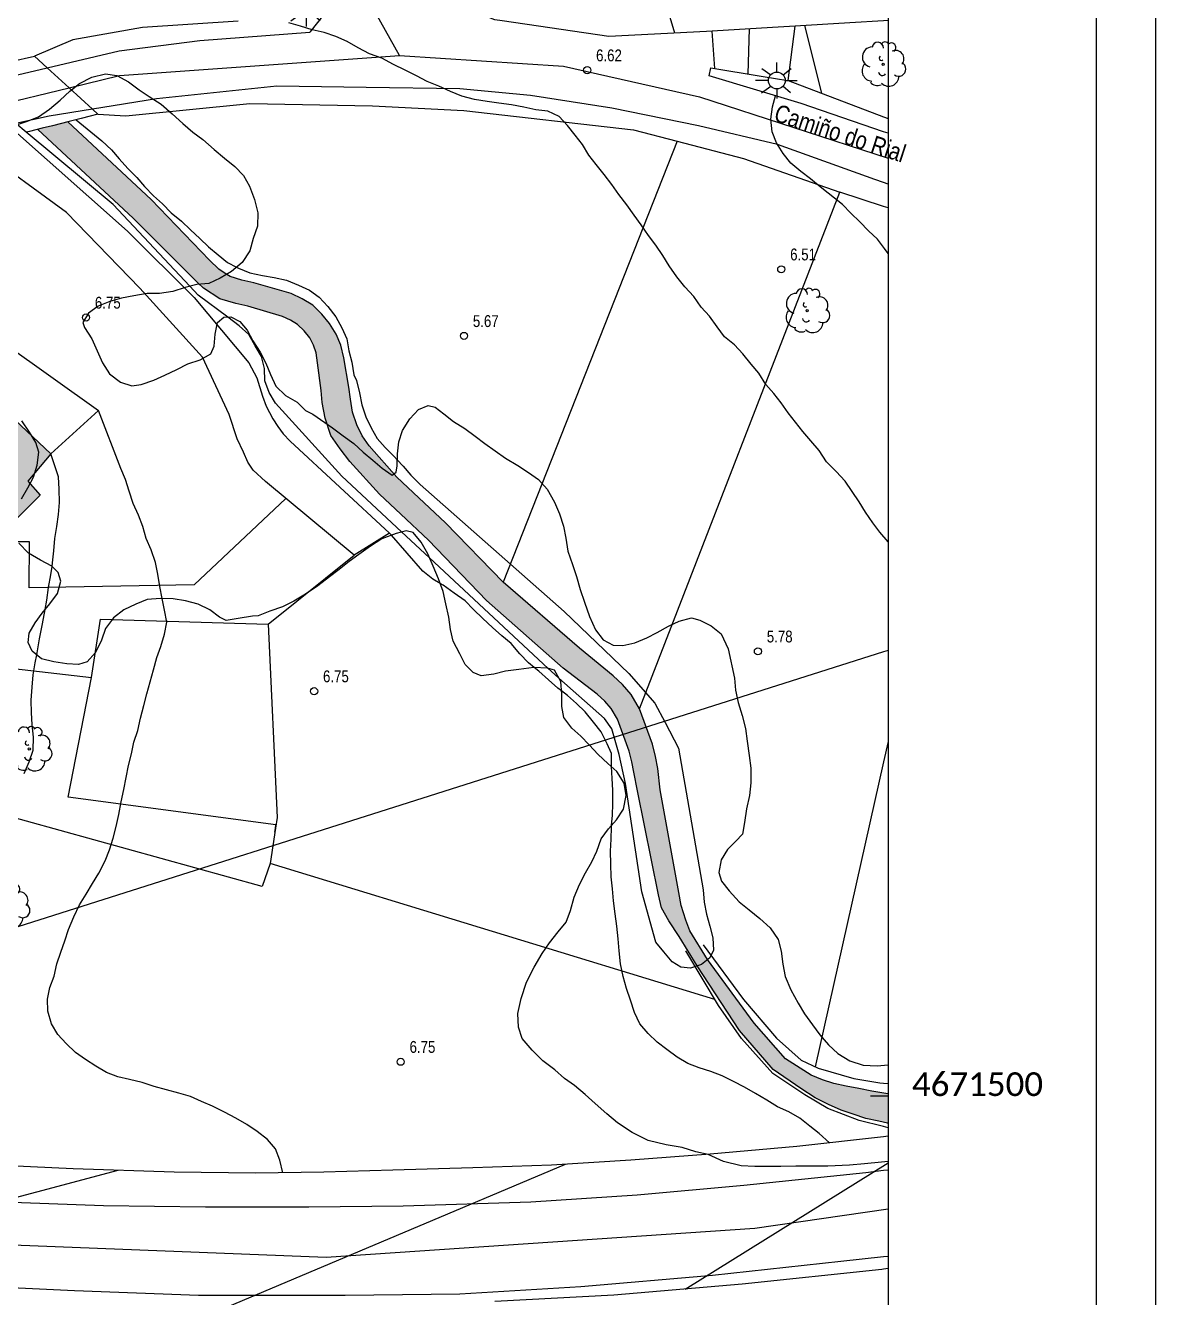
# Model space of a CAD drawing. Header units: millimetres. Extents: x 0 to 759000, y 0 to 594000.
# Drawn here: x 663683 to 759000, y 275005 to 382283 of the extents above; entities that cross this region are included whole.
import ezdxf

# ---------------------------------------------------------------- set-up
doc = ezdxf.new("R2010")
doc.units = ezdxf.units.MM
doc.header["$LTSCALE"] = 0.05
doc.layers.get('0').update_dxf_attribs({"color": 250})
doc.styles.add('Legend', font='calibri.ttf')
doc.styles.get("Standard").update_dxf_attribs({"font": 'arial.ttf'})

# ---------------------------------------------------------------- blocks, each defined once
blk = doc.blocks.new('COTAP')
at = {"color": 0}
blk.add_circle((0, 0), 0.3, dxfattribs=at)
blk = doc.blocks.new('ARBOL')
at = {"color": 0}
blk.add_circle((0, 0), 0.0939, dxfattribs=at)
for centre, radius, start, end in [((-0.9, 0.61), 0.852, 92.28, 254.58), ((-0.45, 1.37), 0.48, 359.2878, 173.6078), ((0.16, 1.55), 0.336, 23.1565, 160.4665), ((0.7, 1.41), 0.384, 301.578, 139.328), ((1.05, 0.46), 0.708, 319.8556, 114.7656), ((-0.15, 0.51), 0.192, 119.14, 310.56), ((1.31, -0.4), 0.612, 235.5275, 62.0275), ((-0.89, -0.54), 0.888, 142.64, 266.54), ((-0.06, -0.61), 0.336, 189.64, 323.88), ((0.48, -1), 0.852, 224.67, 0.24), ((-0.48, -1.08), 0.72, 213.78, 295.32)]:
    blk.add_arc(centre, radius, start, end, dxfattribs=at)
blk = doc.blocks.new('FAROLA')
at = {"color": 0}
for p, q in [((0, 0.71), (0, 1.51)), ((-0.71, 0), (-1.79, 0)), ((-1.26, 1.02), (-0.51, 0.49)), ((1.21, 0.98), (0.55, 0.45)), ((0.71, 0), (1.71, 0)), ((-1.3, -1.04), (-0.51, -0.48)), ((0, -0.71), (0, -1.51)), ((1.17, -1.04), (0.51, -0.49))]:
    blk.add_line(p, q, dxfattribs=at)
blk.add_circle((0, 0), 0.71, dxfattribs=at)

msp = doc.modelspace()

# ---------------------------------------------------------------- hatches: boundary and pattern name
msp.add_hatch(color=4).paths.add_polyline_path([(736452, 289697), (736382, 289710), (735662, 289870), (734562, 290100), (733482, 290480), (732482, 290820), (731412, 291290), (730302, 291860), (729092, 292630), (726742, 294250), (723902, 297520), (720342, 302980), (718832, 305460), (717942, 306760), (717332, 307870), (717072, 308970), (715302, 317740), (714992, 319300), (714822, 320180), (714602, 321070), (713612, 323780), (713092, 324670), (712562, 325290), (711912, 325890), (709042, 328070), (702562, 333780), (697672, 338870), (695342, 341060), (693532, 342760), (691032, 345500), (690222, 346580), (689442, 347710), (688952, 349170), (688722, 350490), (688612, 351500), (688302, 353840), (688202, 354660), (687982, 355320), (687672, 355950), (687182, 356540), (686632, 357070), (686052, 357440), (685372, 357750), (682452, 358610), (681422, 358830), (680072, 359240), (678702, 360120), (678232, 360580), (677762, 361040), (672782, 366020), (664732, 373520), (667262, 374160), (674292, 367610), (679212, 362480), (679982, 361730), (680442, 361430), (680942, 361110), (681932, 360810), (682952, 360590), (686092, 359670), (687032, 359240), (687912, 358680), (688672, 357940), (689342, 357160), (689892, 356260), (690292, 355310), (690542, 354250), (690962, 351790), (691092, 350780), (691272, 349660), (691622, 348600), (692082, 347670), (692682, 346820), (695012, 344190), (696862, 342450), (699102, 340350), (703982, 335330), (710412, 329760), (713262, 327430), (714042, 326710), (714772, 325850), (715472, 324640), (716562, 321670), (716822, 320630), (717022, 319610), (717222, 317810), (718782, 309160), (718982, 308080), (719372, 306830), (719722, 305920), (721212, 303510), (725142, 298140), (727782, 295130), (729952, 293750), (730922, 293370), (731872, 293060), (732902, 292840), (733962, 292630), (735082, 292400), (736252, 292200), (736452, 292175)], flags=0)
at = {"true_color": 0xafafaf}
msp.add_hatch(color=253, dxfattribs=at).paths.add_polyline_path([(653832, 343780), (658062, 344920), (657212, 347900), (660732, 350930), (665832, 346150), (663882, 343850), (664922, 342680), (662392, 340140), (661662, 342290), (654632, 340597)], flags=0)

# ---------------------------------------------------------------- linework, layer by layer
for points in [[(0, 594000), (759000, 594000), (759000, 3), (0, 3)], [(18993, 589000), (754000, 589000), (754000, 67319), (18993, 67319)]]:
    msp.add_lwpolyline(points, close=True)
for points in [[(736452, 577000), (736452, 77000)], [(736452, 292000), (734952, 292000)]]:
    msp.add_lwpolyline(points)
at = {"flags": 128}
for points in [[(736452, 382703), (736062, 382680), (733212, 382510), (728592, 382220), (727172, 382140), (721122, 381780), (712882, 381350), (703892, 382660), (703272, 382760), (696962, 385220), (689802, 388220), (683402, 391990), (682822, 392820), (682742, 394440), (683402, 396500), (684842, 397850), (688062, 399680), (691272, 400590), (693812, 401310), (698312, 402580), (708242, 400520)], [(688842, 383200), (687682, 381720)], [(681632, 382650), (673552, 382100), (667672, 381070), (664442, 379680)], [(728002, 377640), (728592, 382220)], [(560662, 303650), (568832, 320600), (572952, 326350), (576102, 329450), (579942, 332190), (583212, 334420), (586782, 336260), (590892, 337680), (595612, 339350), (602062, 341740), (607232, 343830), (610382, 345870), (614812, 349340), (634252, 365400), (640872, 370330), (643462, 372010), (646862, 373650), (650552, 375070), (659062, 377180), (665502, 378710), (671592, 380130), (678382, 381010), (687682, 381720)], [(664442, 379680), (665502, 378710), (667362, 377020), (669352, 375210), (669802, 374800), (669132, 374630), (668372, 374440), (667382, 374190), (665962, 373830), (665082, 373610), (664012, 373340), (663742, 373270), (662872, 374000), (661082, 375490), (659062, 377180), (657852, 378190), (658862, 378420), (661092, 378920), (662462, 379230), (664442, 379680)], [(736452, 373185), (736062, 373320), (729112, 375700), (721342, 378020), (721502, 378700)], [(721502, 378700), (725742, 378010), (727282, 377760), (728002, 377640), (736062, 374580), (736452, 374432)], [(662662, 373810), (663772, 374180), (664782, 374580), (665712, 375220), (666612, 375980), (667432, 376740), (668242, 377380), (669292, 377910), (670442, 378210), (671402, 378050), (672372, 377540), (673272, 376860), (674112, 376300), (675132, 375630), (676052, 374830), (676962, 374020), (677812, 373270), (678652, 372660), (679592, 371830), (680472, 371100), (681332, 370400), (682082, 369620), (682572, 368730), (683012, 367610), (683282, 366480), (683252, 365360), (682902, 364320), (682602, 363280), (681962, 362290), (681062, 361530), (680102, 360980), (679142, 360510), (678132, 360440), (677142, 360180), (676102, 359840), (675002, 359690), (673962, 359670), (672822, 359480), (671792, 359280), (670812, 358990), (669822, 358620), (669002, 358010), (668522, 357240), (668672, 356800), (669272, 355850), (669732, 354850), (670192, 353830), (670782, 352900), (671712, 352210), (672662, 351900), (673442, 352010), (674512, 352360), (675432, 352780), (676462, 353270), (677382, 353740), (678432, 354080), (679322, 354600), (679592, 355230), (679682, 356260), (679892, 357240), (680402, 357670), (681002, 357700), (681762, 357330), (682382, 356580), (682852, 355690), (683492, 354730), (683972, 353800), (684352, 352840), (684812, 351860), (685622, 351070), (686592, 350500), (687312, 349820), (687932, 349500), (689572, 348340), (690472, 347680), (691372, 347040), (692162, 346310), (692972, 345620), (693772, 344960), (694602, 344350), (694952, 344620), (695022, 345140), (695062, 346160), (695172, 347160), (695472, 348130), (696112, 349110), (696842, 349900), (697642, 350240), (698232, 350100), (698972, 349540), (699792, 348890), (700732, 348280), (701612, 347660), (702432, 347040), (703312, 346400), (704182, 345790), (705212, 345160), (706112, 344580), (706942, 344000), (707692, 343180), (708312, 342080), (708732, 341100), (709062, 340060), (709252, 339040), (709432, 337960), (709812, 336830), (710152, 335820), (710462, 334710), (710832, 333640), (711262, 332450), (711752, 331320), (712422, 330470), (713252, 330020), (714072, 330000), (715092, 330220), (716082, 330630), (716972, 331100), (717922, 331610), (718832, 332050), (719872, 332320), (720552, 332140), (721532, 331660), (722352, 330980), (722952, 329710), (723492, 327250), (723582, 326220), (723802, 325180), (724142, 324080), (724402, 323000), (724562, 321930), (724732, 320710), (724862, 319640), (724872, 318400), (724742, 317350), (724492, 316230), (724322, 315070), (724152, 314070), (723612, 313480), (722892, 312780), (722352, 311930), (722152, 310860), (722402, 310110), (723032, 309300), (723872, 308390), (724722, 307700), (725612, 306980), (726482, 306170), (727182, 305200), (727432, 304220), (727572, 303110), (727762, 302070), (728252, 300950), (728852, 299840), (729382, 298930), (730072, 298000), (730692, 297160), (731422, 296330), (732212, 295600), (733222, 294970), (734332, 294590), (735522, 294540), (736452, 294635)], [(736452, 368897), (736062, 369030), (735322, 369290), (727102, 372240), (720462, 373820), (713152, 375300), (706272, 376370), (700312, 376930), (692412, 377050), (684872, 377160), (674732, 376090), (669352, 375210), (665672, 374620), (662872, 374000)], [(669802, 374800), (672162, 374670), (682612, 375710), (692962, 375510), (700662, 375100), (714982, 373470), (718652, 372520)], [(662242, 373840), (672292, 364920), (677902, 359340), (682512, 353830), (683212, 352570), (683672, 351030), (683982, 350170), (684552, 349120), (684972, 348450), (685422, 347850), (686002, 347230), (694392, 339470)], [(678232, 360580), (677762, 361040), (672782, 366020), (664732, 373520)], [(680442, 361430), (679982, 361730), (679212, 362480), (674292, 367610), (667262, 374160)], [(718652, 372520), (703982, 335330)], [(718652, 372520), (724252, 371070), (732362, 368220)], [(660442, 328300), (669262, 327290), (670012, 332220), (684162, 331790), (691412, 337620), (683932, 343820), (682882, 344770), (682442, 345450), (682062, 346310), (681542, 347430), (680852, 349460), (678622, 354310), (673332, 360120), (667142, 366500), (659732, 371910), (652812, 370050), (649062, 368520), (646082, 366730), (669852, 349820), (665832, 346150)], [(715472, 324640), (732362, 368220)], [(736452, 366892), (736062, 367020), (732362, 368220)], [(695342, 341060), (693532, 342760), (691032, 345500), (690222, 346580), (689442, 347710), (688952, 349170), (688722, 350490), (688612, 351500), (688302, 353840), (688202, 354660), (687982, 355320), (687672, 355950), (687182, 356540), (686632, 357070), (686052, 357440), (685372, 357750), (682452, 358610), (681422, 358830), (680072, 359240), (678702, 360120), (678232, 360580)], [(696862, 342450), (695012, 344190), (692682, 346820), (692082, 347670), (691622, 348600), (691272, 349660), (691092, 350780), (690962, 351790), (690542, 354250), (690292, 355310), (689892, 356260), (689342, 357160), (688672, 357940), (687912, 358680), (687032, 359240), (686092, 359670), (682952, 360590), (681932, 360810), (680942, 361110), (680442, 361430)], [(657212, 347900), (660732, 350930), (665832, 346150), (663882, 343850), (664922, 342680), (662392, 340140), (661662, 342290), (654632, 340597)], [(663352, 342350), (663882, 343290), (664352, 344190), (664682, 345210), (664812, 346310), (664552, 347110), (664032, 347980), (663382, 348940)], [(685652, 342400), (677902, 335110), (663992, 334860), (664032, 338730), (662422, 338740)], [(736452, 292175), (736252, 292200), (735082, 292400), (733962, 292630), (732902, 292840), (731872, 293060), (730922, 293370), (729952, 293750), (727782, 295130), (725142, 298140), (721212, 303510), (719722, 305920), (719372, 306830), (718982, 308080), (718782, 309160), (717222, 317810), (717022, 319610), (716822, 320630), (716562, 321670), (715472, 324640), (714772, 325850), (714042, 326710), (713262, 327430), (710412, 329760), (703982, 335330), (699102, 340350), (696862, 342450)], [(736452, 289697), (736382, 289710), (735662, 289870), (734562, 290100), (733482, 290480), (732482, 290820), (731412, 291290), (730302, 291860), (729092, 292630), (726742, 294250), (723902, 297520), (720342, 302980), (718832, 305460), (717942, 306760), (717332, 307870), (717072, 308970), (715302, 317740), (714992, 319300), (714822, 320180), (714602, 321070), (713612, 323780), (713092, 324670), (712562, 325290), (711912, 325890), (709042, 328070), (702562, 333780), (697672, 338870), (695342, 341060)], [(736452, 286465), (735892, 286430), (734462, 286270), (733182, 286180), (731372, 286090), (729862, 286080), (728662, 286080), (727382, 286070), (726242, 286060), (725192, 286050), (724062, 286120), (722552, 286480), (721262, 287080), (720212, 287300), (719072, 287670), (717712, 287880), (716202, 288250), (714842, 288920), (713632, 289740), (712722, 290490), (711732, 291380), (710902, 292130), (709992, 292880), (709152, 293480), (708322, 294220), (707332, 294970), (706422, 295870), (705592, 296840), (705282, 297820), (705202, 298950), (705492, 300230), (705932, 301590), (706602, 302880), (707272, 304020), (707872, 304930), (708612, 305840), (709292, 306670), (709662, 307650), (709952, 308780), (710402, 309840), (710922, 310830), (711442, 311740), (711882, 312640), (712252, 313700), (712852, 314530), (713522, 315290), (714122, 316200), (714342, 317330), (714182, 318390), (713572, 319360), (712812, 320040), (711982, 320790), (711222, 321610), (710532, 322360), (709772, 323030), (709092, 323930), (708932, 324840), (708922, 325890), (708842, 326950), (708312, 327920), (707702, 328070), (706572, 328140), (705292, 327980), (704162, 327820), (703182, 327580), (702132, 327430), (701452, 327720), (700762, 328400), (700312, 329300), (699772, 330350), (699542, 331330), (699382, 332380), (699142, 333510), (698912, 334560), (698532, 335620), (698072, 336670), (697612, 337720), (697072, 338700), (696392, 339520), (695782, 339670), (694962, 339440), (693752, 338980), (692782, 338370), (691802, 337680), (690982, 337070), (690152, 336390), (689332, 335780), (688352, 335020), (687302, 334330), (686332, 333720), (685352, 333260), (684302, 332880), (683322, 332490), (682842, 332460), (681622, 332270), (680612, 332110), (680062, 332380), (679232, 332990), (678262, 333470), (677192, 333760), (676152, 333920), (675062, 333960), (673952, 333870), (672992, 333480), (671992, 332990), (671112, 332320), (670442, 331420), (670102, 330440), (669592, 329410), (668892, 328620), (668172, 328390), (667172, 328460), (666072, 328620), (665042, 328880), (664252, 329510), (663902, 330260), (664002, 331030), (664492, 331910), (665082, 332730), (665752, 333510), (666392, 334380), (666672, 335420), (666452, 336160), (665912, 336670), (664942, 337190), (663942, 337780), (663122, 338610)], [(694392, 339470), (691412, 337620)], [(684162, 331790), (684902, 315480), (684770, 314584)], [(736452, 329578), (736062, 329460), (628942, 295450)], [(684770, 314584), (684812, 314880), (667282, 317210), (669262, 327290)], [(736452, 321906), (736062, 320170), (730292, 294470)], [(684332, 311600), (683642, 309670), (660892, 315960), (655052, 304890), (629422, 313710)], [(684770, 314584), (684332, 311600)], [(684722, 314240), (684770, 314584)], [(721832, 300150), (684332, 311600)], [(720832, 304760), (724242, 300150), (727042, 296880), (729112, 295030), (730552, 294340), (733552, 293470), (735742, 293110), (736062, 293090), (736452, 293058)], [(736452, 285758), (736062, 285710), (734552, 285520), (724262, 284460), (715282, 283640), (706312, 283060), (695542, 282720), (687582, 282620), (678882, 282620), (670272, 282740), (661012, 283080), (650722, 283920), (642462, 284760), (632572, 285850), (623522, 287150), (614102, 288580), (605472, 290120), (595732, 291970), (587472, 293760), (578152, 295850), (567152, 298860), (558392, 301440), (550432, 303800)], [(736452, 289330), (736062, 289430), (733992, 289940), (731352, 290960), (729412, 292100), (726712, 293910), (724082, 296860), (722142, 299630), (719372, 304250)], [(553662, 295030), (565942, 291560), (576642, 288620), (588312, 285810), (597812, 283870), (608852, 281770), (620602, 279960), (633432, 278070), (645112, 276910), (656542, 276130), (667822, 275590), (678282, 275200), (690652, 275200), (700312, 275330), (710522, 275930), (721632, 276890), (732442, 278080), (736062, 278460), (736452, 278501)], [(736452, 288601), (736062, 288560), (728752, 287750), (721422, 287090), (714732, 286600), (708062, 286180), (701422, 285950), (694662, 285740), (688862, 285590), (683082, 285490), (676222, 285580), (667712, 285860), (660492, 286200)], [(736452, 277445), (736062, 277400), (735902, 277380), (724132, 276140), (713302, 275200), (703262, 274680)]]:
    msp.add_lwpolyline(points, dxfattribs=at)
at = {"ltscale": 0.25, "flags": 128}
for points in [[(695232, 379740), (692482, 384700), (686872, 388230), (678472, 392120), (676522, 393450)], [(560843, 296289), (564022, 303800), (570352, 318350), (578642, 328440), (586552, 334370), (598912, 338320), (606622, 341090), (621242, 352160), (635262, 364220), (643762, 370150), (650472, 372910), (661082, 375490), (667362, 377020), (671612, 378050), (695232, 379740)], [(695232, 379740), (709072, 378840), (720532, 376270), (736452, 371078)], [(736452, 282458), (725190, 280815), (689033, 278382), (662610, 279418), (635440, 281452), (603392, 286026), (560852, 296286), (560843, 296289)]]:
    msp.add_lwpolyline(points, dxfattribs=at)
for points, elevation in [([(718452, 381640), (717902, 383510)], 10000), ([(736452, 338725), (735742, 339540), (735152, 340350), (734542, 341250), (734002, 342120), (733422, 342990), (732812, 343850), (732062, 344680), (731252, 345470), (730622, 346440), (729922, 347240), (729262, 348050), (728622, 348820), (728002, 349610), (727422, 350460), (726792, 351240), (726142, 352010), (725552, 352960), (724892, 353730), (724192, 354600), (723492, 355350), (722642, 356020), (722032, 356880), (721382, 357760), (720672, 358530), (720052, 359430), (719292, 360250), (718622, 361090), (717972, 362010), (717452, 362890), (716842, 363750), (716242, 364560), (715622, 365470), (715022, 366280), (714402, 367150), (713722, 368030), (713142, 368860), (712502, 369720), (711832, 370550), (711192, 371350), (710662, 372230), (710062, 373040), (709412, 373840), (708692, 374590), (707752, 375060), (706742, 375170), (705732, 375390), (704682, 375580), (703612, 375720), (702622, 375880), (701562, 376030), (700502, 376330), (699532, 376700), (698562, 377150), (697562, 377550), (696652, 378040), (695712, 378500), (694712, 379000), (693742, 379510), (692702, 379900), (691752, 380400), (690822, 380940), (689872, 381340), (688892, 381680), (687862, 381920), (686872, 382220), (685902, 382510)], 6000), ([(724652, 378190), (724742, 382000)], 8000), ([(730862, 376560), (729412, 382270)], 9000), ([(721832, 378650), (721612, 381810)], 7000), ([(736452, 363040), (736152, 363460), (735542, 364270), (734782, 364950), (734052, 365710), (733292, 366450), (732582, 367170), (730702, 368660), (729892, 369340), (729082, 369960), (728232, 370670), (727582, 371490), (727032, 372380), (726652, 373320), (726542, 374390), (726692, 375420), (726932, 376350)], 7000), ([(667952, 374330), (670122, 372540), (670952, 371800), (671602, 371040), (672322, 370210), (673072, 369460), (673722, 368690), (674482, 367920), (675232, 367240), (675972, 366490), (676832, 365770), (677612, 365040), (678392, 364310), (679122, 363600), (679932, 362950), (680732, 362280), (681492, 361890)], 5000), ([(677562, 360290), (671082, 367170), (663742, 373270)], 5000), ([(681492, 361890), (681642, 361810), (682612, 361420), (683682, 361200), (684672, 361030), (685692, 360790), (686712, 360370), (687632, 359950), (688462, 359380), (689192, 358590), (689872, 357700), (690362, 356790), (690782, 355850), (690952, 354850), (691202, 353880), (691372, 352830), (691592, 352330), (691852, 351290), (692052, 350280), (692402, 349290), (692842, 348350), (693362, 347450), (694022, 346690), (694792, 345930), (695042, 345660)], 5000), ([(680742, 357690), (678262, 359550), (677562, 360290)], 5000), ([(695412, 339570), (690372, 344260), (684762, 350440), (684232, 351330), (683882, 352300), (683852, 353350), (683582, 354370), (683062, 355270), (682532, 356210), (681712, 356960), (680742, 357690)], 5000), ([(675212, 333950), (675212, 333970), (675012, 334970), (674842, 336000), (674642, 336990), (674282, 338050), (673872, 339010), (673572, 340040), (673212, 340990), (672782, 341960), (672442, 343020), (672122, 343980), (671732, 344910), (669852, 349820)], 7000), ([(665932, 336650), (665972, 336970), (666082, 337970), (666172, 339030), (666322, 340040), (666472, 341040), (666562, 342050), (666522, 343180), (666472, 344230), (665832, 346150)], 8000), ([(695042, 345660), (695542, 345130), (696182, 344350), (696962, 343570), (709132, 332860), (714562, 327630), (716762, 325120), (717642, 323510), (718752, 321330), (720852, 309380), (720942, 308360), (721122, 307340), (721402, 306330), (721672, 305330), (721722, 304300), (721402, 303660), (720712, 303090), (719782, 302780), (718952, 302870), (718242, 303320), (717522, 304160), (716842, 304980), (715682, 309230), (714292, 318360), (713762, 320790), (713132, 322970), (712532, 323850), (708682, 327250)], 5000), ([(694552, 339290), (694392, 339470)], 6000), ([(698672, 335220), (698052, 335600), (697202, 336270), (694552, 339290)], 6000), ([(697762, 337380), (695412, 339570)], 5000), ([(707782, 328050), (697762, 337380)], 5000), ([(665342, 333030), (665492, 333820), (665622, 334880), (665832, 335950), (665932, 336650)], 8000), ([(706592, 328140), (706112, 328530), (705392, 329300), (704652, 330150), (703862, 330810), (703082, 331500), (702272, 332280), (701472, 333020), (700782, 333770), (699842, 334420), (698912, 335080), (698672, 335220)], 6000), ([(685382, 285530), (685132, 286590), (684782, 287550), (684092, 288320), (683232, 289000), (682362, 289600), (681422, 290130), (680462, 290630), (679472, 291140), (678532, 291530), (677592, 291950), (676622, 292230), (675572, 292530), (674552, 292810), (673532, 293140), (672462, 293390), (671482, 293620), (670532, 293990), (669632, 294530), (668742, 295070), (667912, 295660), (667122, 296440), (666402, 297180), (665872, 298080), (665582, 299160), (665532, 300160), (665742, 301160), (666112, 302110), (666332, 303140), (666672, 304130), (667002, 305090), (667302, 306050), (667752, 307100), (668242, 308110), (668802, 309030), (669352, 309910), (669882, 310790), (670402, 311820), (670772, 312760), (671072, 313750), (671322, 314740), (671562, 315730), (671762, 316810), (671972, 317840), (672172, 318870), (672362, 319870), (672622, 320850), (672832, 321840), (673162, 322820), (673382, 323870), (673662, 324920), (673922, 325930), (674192, 326920), (674482, 327940), (674762, 328980), (675092, 329920), (675412, 330940), (675602, 331950), (675422, 332970), (675212, 333950)], 7000), ([(664632, 329210), (664692, 329540), (664862, 330550), (665092, 331670), (665282, 332710), (665342, 333030)], 8000), ([(663572, 319190), (663992, 320170), (664322, 321170), (664372, 322250), (664252, 323320), (664182, 324320), (664152, 325380), (664262, 326480), (664342, 327520), (664502, 328520), (664632, 329210)], 8000), ([(708902, 326160), (708592, 326400), (707812, 327100), (706972, 327830), (706592, 328140)], 6000), ([(708682, 327250), (708032, 327820), (707782, 328050)], 5000), ([(713112, 319780), (713102, 319860), (713102, 320880), (712742, 321710), (712232, 322700), (711582, 323520), (710882, 324390), (710152, 325110), (709392, 325770), (708902, 326160)], 6000), ([(713112, 314830), (713192, 315670), (713212, 316680), (713212, 317780), (713172, 318780), (713112, 319780)], 6000), ([(731492, 288050), (730632, 288850), (729832, 289470), (728992, 290140), (728082, 290660), (727112, 291090), (726212, 291640), (725252, 292220), (724342, 292760), (723412, 293230), (722442, 293690), (721502, 294060), (720502, 294370), (719542, 294730), (718642, 295270), (717782, 295910), (716972, 296530), (716212, 297270), (715502, 298090), (715052, 299050), (714712, 300080), (714372, 301080), (714102, 302090), (713882, 303150), (713762, 304240), (713662, 305260), (713552, 306320), (713412, 307370), (713272, 308460), (713202, 309480), (713092, 310480), (713062, 311560), (713042, 312640), (713082, 313650), (713102, 314670), (713112, 314830)], 6000), ([(638022, 276840), (671512, 285740)], 19000), ([(680712, 274210), (709242, 286250)], 20000), ([(719312, 275720), (736452, 286352)], 21000)]:
    msp.add_lwpolyline(points, dxfattribs=dict(elevation=elevation))

# ---------------------------------------------------------------- block references
at = {"xscale": 1000, "yscale": 1000, "zscale": 1000}
for name, p in [('FAROLA', (687372, 383710)), ('ARBOL', (736022, 379010)), ('COTAP', (711062, 378510, 6620)), ('FAROLA', (727052, 377640)), ('COTAP', (727432, 361720, 6510)), ('ARBOL', (729612, 358230)), ('COTAP', (668792, 357650, 6750)), ('COTAP', (700672, 356100, 5670)), ('COTAP', (725462, 329500, 5780)), ('COTAP', (688032, 326140, 6750)), ('ARBOL', (664002, 321270)), ('ARBOL', (662142, 308050)), ('COTAP', (695332, 294890, 6750))]:
    msp.add_blockref(name, p, dxfattribs=at)

# ---------------------------------------------------------------- texts
at = {"width": 0.8}
for s, p in [('6.62', (711812, 379260, 6620)), ('6.51', (728182, 362470, 6510)), ('6.75', (669542, 358400, 6750)), ('5.67', (701422, 356850, 5670)), ('5.78', (726212, 330250, 5780)), ('6.75', (688782, 326890, 6750)), ('6.75', (696082, 295640, 6750))]:
    msp.add_text(s, height=1000, dxfattribs=at).set_placement(p)
msp.add_text('Camiño do Rial', height=1500, rotation=341.93786, dxfattribs=at).set_placement((726719, 374258))
at = {"style": 'Legend'}
msp.add_text('4671500', height=2000, dxfattribs=at).set_placement((738452, 292000))

doc.saveas('drawing.dxf')
